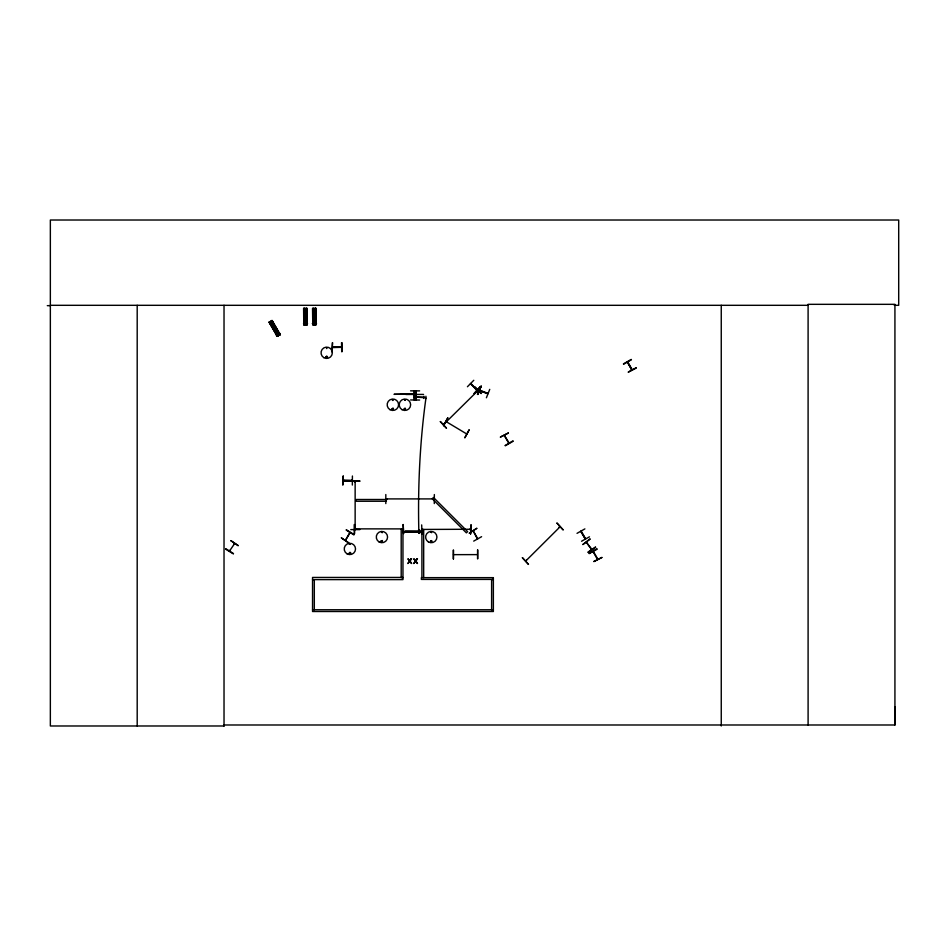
<?xml version="1.0" encoding="UTF-8"?>
<svg xmlns="http://www.w3.org/2000/svg" width="946" height="946" viewBox="0 0 946 946"><rect width="100%" height="100%" fill="white"/><g stroke="black" fill="none" stroke-linecap="round" stroke-linejoin="round"><path stroke-width="1.42" d="M894.277 305.31L898.7 305.31L898.7 220.016L50.351 220.016L50.351 725.984L224.155 725.984L224.036 724.991L894.928 724.991L895.058 706.697M229.582 551.033L230.103 550.17M471.143 384.36L470.907 383.52M466.733 433.966L446.015 421.549L446.216 422.117M355.507 481.195L355.152 482.176L355.14 481.171M326.074 356.997C327.694 354.963 326.973 359.196 326.169 356.855M327.47 357.21C326.181 353.828 325.318 359.929 327.564 356.997M349.381 544.246L350.351 544.376L349.441 544.139M349.263 553.174C350.883 551.317 350.162 555.006 349.358 553.304M350.753 553.174C348.483 555.81 349.405 550.56 350.67 552.961M392.377 400.052C393.796 398.42 392.933 401.92 392.484 399.827M391.999 408.968C394.269 406.047 393.347 412.137 392.093 408.755M393.394 409.11C392.555 406.756 391.892 411.025 393.489 408.968M381.333 541.136C383 543.453 381.853 538.913 381.545 541.68M404.06 408.968C406.331 406.331 405.408 411.581 404.143 409.18M405.527 409.133C404.439 406.922 404.179 410.67 405.396 409.24M405.255 531.782L405.373 530.86L420.402 530.966L420.391 531.758L405.444 531.735M430.797 532.243L431.707 532.622L430.891 532.149M430.406 541.289C432.984 538.948 431.281 543.56 430.572 541.703M430.667 541.289C432.287 539.255 431.565 543.501 430.761 541.159M355.093 481.36L355.152 482.082L355.507 481.36M415.601 395.085L415.601 395.724M591.758 549.259L586.331 542.354M470.517 383.65L476.713 389.977M559.051 527.253L559.76 526.544M229.642 550.844L234.655 543.536M233.828 544.104L234.159 543.453M477.304 538.806L473.284 531.025L477.777 538.723M509.078 442.953L504.336 435.361M627.884 363.134L627.801 362.093L632.259 369.791M580.879 531.297L585.361 539.054L580.82 531.392M593.107 551.648L597.494 559.441M477.529 394.376L481.183 386.098L477.482 394.364M477.896 394.517L481.124 386.074M480.367 390.793L479.811 390.19M486.954 393.406L487.982 393.359L479.717 390.201M486.398 397.769L489.744 389.362M404.498 399.803L405.278 400.406L404.616 399.732M381.498 532.125L382.279 532.728L381.687 531.948M381.167 540.852C381.676 544.529 383.922 538.794 381.143 541.088M405.195 531.735L404.238 532.054M355.507 529.547L355.696 528.873L354.774 528.861L403.008 528.897M586.414 542.235L591.546 549.555M343.268 480.426L344.178 480.426L343.28 480.745M386.725 499.252L385.85 499.228M434.249 499.228L433.339 499.228M423.134 529.618L422.188 529.63M469.748 529.63L470.564 529.583M443.544 425.617L447.884 417.683L443.603 425.653M469.121 429.945L464.782 437.88L469.062 429.91M233.496 553.587L225.858 548.751M230.848 540.615L238.321 545.712L230.824 540.651M353.851 534.904L346.201 530.079M477.091 391.005L477.955 390.58M525.917 560.883L526.461 560.269M559.914 526.957L525.822 560.919M345.456 540.343L349.854 532.468M341.565 347.324L332.708 346.969M352.314 480.686L343.457 480.379M351.498 480.332L352.255 480.757L343.457 480.793M385.838 498.909L434.249 498.909M433.339 498.92L434.131 498.873M423.039 529.606L422.354 529.63M469.748 529.228L470.469 529.263L421.916 529.441L421.916 577.651M345.538 540.201L350.091 532.752M474.975 386.938L481.384 393.323M443.568 424.529L477.884 390.651L477.411 391.195M467.43 386.737L473.78 380.292M476.11 389.374L476.843 389.977M355.495 528.767L354.821 529.24M590.02 539.078L582.831 544.577L589.997 539.043M587.986 552.086L595.472 547.013M588.211 552.405L595.661 547.285M280.276 334.577L277.261 336.327L269.102 322.184L272.105 320.434L280.217 334.612M270.13 323.497L272.744 321.995M270.686 324.454L273.299 322.953M271.514 325.897L274.127 324.383M272.247 327.174L274.86 325.661M273.075 328.605L275.688 327.103M276.634 334.766L279.247 333.252M276.433 335.416L279.91 333.406L276.492 335.523M623.414 363.903L631.266 359.421M623.603 364.234L631.431 359.716M508.357 432.972L500.304 437.111L508.38 433.02M631.372 369.165L631.786 369.874M636.079 367.758L628.179 372.168L636.244 368.053M512.933 440.907L505.14 445.483M505.306 445.767L513.134 441.25M476.784 528.353L469.181 533.272L476.76 528.317M473.698 541.112L481.597 536.689M577.025 533.343L584.888 528.885M581.577 541.23L589.464 536.82M597.103 549.224L589.216 553.635M589.051 553.339L596.879 548.822M601.857 557.454L593.792 561.569L601.881 557.49M487.829 393.678L479.669 390.58M326.559 347.608L326.689 348.577L326.689 347.631M402.937 529.287L402.216 528.932L403.031 528.92M470.812 383.497L477.032 389.646M476.831 390.048L470.552 383.816M593.331 551.4L597.801 559.157M477.612 549.933L477.635 558.968L477.671 549.933M477.174 554.616L453.512 554.652M453.43 558.968L453.406 549.933L453.37 558.968M303.867 310.099L306.882 310.063M312.783 310.099L315.798 310.063M303.879 311.199L306.894 311.175M312.795 311.199L315.81 311.175M303.891 312.854L306.906 312.83M312.807 312.854L315.822 312.83M303.903 314.332L306.918 314.297M312.819 314.332L315.834 314.297M303.926 315.988L306.942 315.952M312.842 315.988L315.858 315.952M304.009 323.094L307.024 323.071M312.925 323.094L315.94 323.071M303.512 323.567L307.533 323.65M312.428 323.567L316.449 323.532M312.428 323.698L316.449 323.65M307.202 324.726L307.095 308.384L303.607 308.443L303.784 324.774L307.273 324.726M341.482 347.348L332.578 347.442L341.482 347.253M341.53 342.641L341.719 351.687M343.363 480.426L352.314 480.367M343.374 480.745L359.823 481.147L350.777 480.698M350.777 481.136L359.823 481.017M352.338 485.05L352.409 476.004M385.814 494.545L385.814 503.591M386.725 498.873L385.897 498.849L386.748 498.826M386.76 499.216L386.039 499.322M434.285 503.591L434.344 494.545M354.62 533.603L354.691 524.557M403.102 524.557L403.611 533.603L403.221 524.557M350.777 529.606L359.823 529.618M410.564 390.84L419.61 390.875M414.49 393.796L415.365 393.737L414.49 394.245M415.365 393.832L400.548 394.198M415.365 394.151L393.997 394.316L408.932 394.175M405.846 394.47L423.56 394.423M414.596 394.908L415.601 394.908M414.596 395.286L415.601 395.274M414.596 395.534L415.601 395.534M414.596 395.724L415.601 395.901M423.926 397.131L416.394 397.154L423.926 397.639M414.159 397.296L416.394 397.285M414.159 397.545L416.394 397.533M410.588 399.945L419.634 400.04M47.3 305.664L50.351 305.653M50.351 305.31L808.097 305.31M402.961 577.45L312.547 577.45L312.547 611.506L493.363 611.506L493.363 579.614L491.613 579.614L491.613 609.756M402.961 577.651L401.199 577.651L401.199 529.441L402.961 529.441L402.961 579.614L312.547 579.614M312.547 609.756L493.363 609.756M418.534 529.831L419.586 529.831M418.558 530.458L419.551 530.458M418.735 531.829L419.622 531.829M418.688 532.255L419.669 532.255M418.64 532.882L419.705 532.882M418.711 533L419.634 533.012M487.746 393.713L479.575 390.58M352.125 480.332L351.498 480.734M421.526 532.054L420.568 531.735M346.378 529.795L354.088 534.514M225.621 549.141L233.331 553.871M474.715 387.21L481.147 393.56M581.234 531.203L585.598 538.771M508.771 443.248L504.384 435.55M271.904 320.552L280.075 334.695M271.715 320.659L279.862 334.813L271.537 320.753M271.419 320.824L279.555 334.99M271.254 320.919L279.354 335.097M279.165 335.215L278.372 335.676M270 321.664L278.183 335.795M269.787 321.782L278.006 335.901M269.669 321.853L277.781 336.031M269.61 321.888L277.675 336.09M269.303 322.066L277.438 336.22M269.113 322.172L277.332 336.291M315.798 308.396L315.952 324.726M315.538 308.396L315.716 324.726M315.432 308.396L315.526 324.726M315.184 308.396L315.396 324.726M314.971 308.396L315.207 324.726M314.912 324.738L313.989 324.75M313.587 308.431L313.753 324.762M313.351 308.431L313.552 324.762M313.114 308.431L313.363 324.762M312.925 308.431L313.173 324.762M312.759 308.443L312.937 324.774M306.859 308.396L307.036 324.726M306.8 324.726L306.622 308.396L306.61 324.726M306.244 308.396L306.445 324.726M306.043 308.396L306.291 324.726M305.996 324.738L305.073 324.75M304.671 308.431L304.837 324.762M304.399 308.431L304.612 324.762M304.21 308.431L304.446 324.762M304.068 308.431L304.257 324.762M303.843 308.443L303.997 324.774M303.69 308.443L303.808 324.774M422.058 533.946L421.668 524.912M355.14 528.672L355.14 529.488L355.14 481.266M354.23 524.569L354.289 533.603M341.991 342.641L342.05 351.675M425.925 396.256L425.937 398.514M423.914 396.256L423.926 398.514M416.086 390.887L416.074 399.922M415.59 390.887L415.637 399.922M414.585 390.887L414.585 399.933L414.514 390.887M414.076 390.887L414.147 399.933M894.928 724.991L894.928 304.328L808.097 304.328L808.097 724.991M721.254 305.31L721.254 725.984M423.678 529.441L423.678 577.651M314.309 579.614L314.309 609.756M224.025 305.31L224.025 725.984M137.194 305.31L137.194 725.984M418.853 532.054A250.856 71.116 -90 0 1 425.937 398.183M304.778 314.983C305.617 317.525 306.74 313.15 304.778 314.983M313.694 314.983C314.533 317.525 315.657 313.15 313.694 314.983M273.323 326.961C274.139 329.515 275.31 325.152 273.323 326.961M627.494 362.247L631.881 370.04L627.517 362.283M341.411 537.896L348.885 543.004L341.4 537.907M410.931 558.743L409.772 560.611L407.903 558.743L409.37 561.132L407.856 563.52L409.724 561.605L411.616 563.52L410.115 561.096L411.616 558.743L410.931 558.743M416.796 558.743L415.637 560.611L413.769 558.743L415.235 561.132L413.721 563.52L415.59 561.605L417.482 563.52L415.992 561.096L417.482 558.743L416.796 558.743M440.398 421.526L446.5 428.207L440.304 421.62M522.417 557.702L528.507 564.407L522.405 557.714M557.005 523.114L563.083 529.819L557.005 523.114M480.225 386.737L474.183 393.477L480.225 386.737M433.516 497.525L432.275 498.767L466.378 532.858L467.62 531.617L433.516 497.525M316.011 308.384L312.523 308.443L312.783 324.774L316.189 324.726L315.999 308.384M332.495 342.7L332.046 351.746L332.495 342.7M343.244 476.063L342.795 485.109L343.185 476.063M471.037 524.9L470.6 533.946L471.037 524.9M386.346 499.5L356.216 499.5L356.216 501.25L386.346 501.25L386.346 499.5M421.715 531.664L404.037 532.054L421.715 531.664M493.363 577.651L421.384 577.651L421.384 579.413L493.363 579.413L493.363 577.651M379.11 541.963A5.652 5.652 0 0 0 387.576 537.068A5.652 5.652 0 0 0 379.11 532.172A5.652 5.652 0 0 0 379.11 541.963M323.863 357.671A5.652 5.652 0 0 0 332.342 352.775A5.652 5.652 0 0 0 323.863 347.88A5.652 5.652 0 0 0 323.863 357.671M402.074 409.701A5.723 5.723 0 0 0 410.647 404.746A5.723 5.723 0 0 0 402.074 399.791A5.723 5.723 0 0 0 402.074 409.701M390.012 409.701A5.723 5.723 0 0 0 398.597 404.746A5.723 5.723 0 0 0 390.012 399.791A5.723 5.723 0 0 0 390.012 409.701M428.455 541.963A5.652 5.652 0 0 0 436.934 537.068A5.652 5.652 0 0 0 428.455 532.172A5.652 5.652 0 0 0 428.455 541.963M347.052 553.836A5.652 5.652 0 0 0 355.53 548.94A5.652 5.652 0 0 0 347.052 544.045A5.652 5.652 0 0 0 347.052 553.836"/></g></svg>
